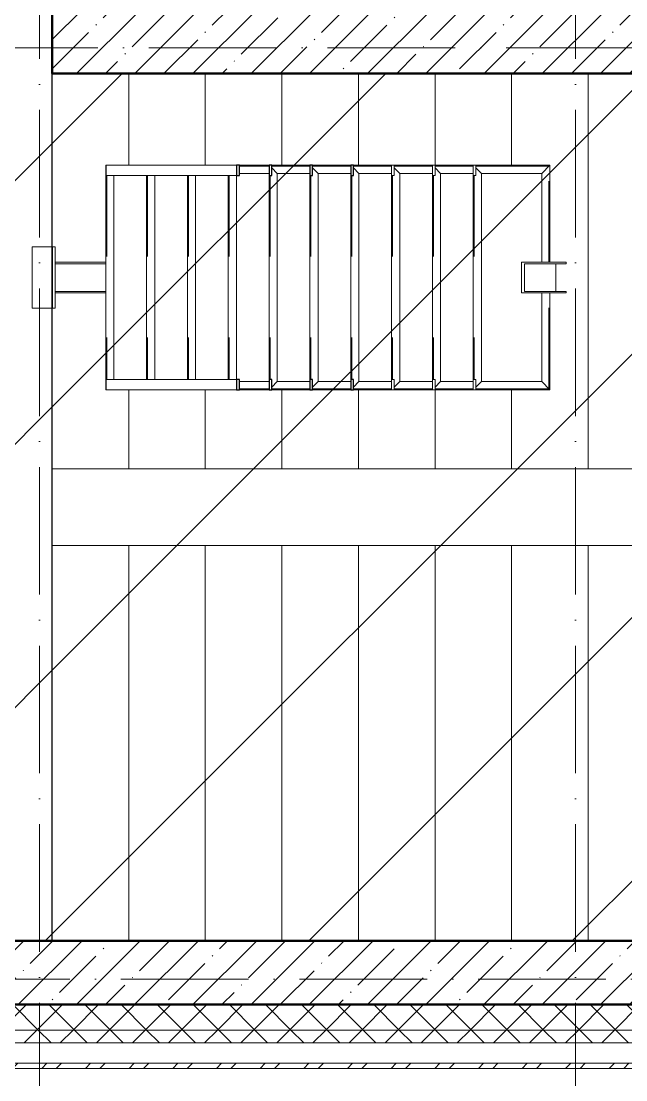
# Model space of a CAD drawing. Header units: millimetres. Extents: x -606178 to 312196, y -19338 to 632709.
# Drawn here: x -71836 to -69467, y 506680 to 510830 of the extents above; entities that cross this region are included whole.
import ezdxf

# ---------------------------------------------------------------- set-up
doc = ezdxf.new("R2010")
doc.units = ezdxf.units.MM
doc.linetypes.add('50_200_ШТРИХ_1Т_ш5_п1_п1_', pattern=[700, 500, -100, 0, -100])
doc.linetypes.add('Штрих', pattern=[635, 317.5, -317.5])
for name, color, linetype, lineweight in [('4) ЛЕстницы', 5, 'Continuous', 30), ('A-FLOR-____-OTLN', 7, 'Continuous', 9), ('A-GENM-____-HDLN', 7, 'Штрих', 9), ('A-GENM-____-MCUT', 7, 'Continuous', 25), ('A-GENM-____-OTLN', 7, 'Continuous', 9), ('A-WALL-____-MCUT', 7, 'Continuous', 13), ('A-WALL-____-MCUT-1', 7, 'Continuous', 9), ('A-WALL-____-MCUT-2', 7, 'Continuous', 50), ('A-WALL-____-PATT-1', 7, 'Continuous', 9), ('A-WALL-FNSH-MCUT-1', 7, 'Continuous', 9), ('S-GRID-____-OTLN-1', 7, '50_200_ШТРИХ_1Т_ш5_п1_п1_', 9), ('S-STRS-____-OTLN-1', 7, 'Continuous', 9)]:
    doc.layers.add(name, color=color, linetype=linetype, lineweight=lineweight)
pattern_1 = [(45, (-140714.89, 451794.26), (-70.71068, 70.71068), []), (135, (-140714.89, 451794.26), (-70.71068, -70.71068), [])]
pattern_2 = [(45, (-140714.89, 451794.26), (-114.04925, 114.04925), []), (45, (-140600.84, 451794.26), (-114.04925, 114.04925), [201.612, -40.322, 3.353, -36.97])]
pattern_3 = [(45, (-424485.6, 538657.7), (-516.3647, 516.3647), [])]

# ---------------------------------------------------------------- blocks, each defined once
blk = doc.blocks.new('ОМ_Труба_ГОСТ 8639-82 - ОМ_Труба_ГОСТ 8639-82-26350154-АР1_План отверстий 3 этажа в осях 1-64_Ю-ЯЯ')
at = {"layer": 'A-GENM-____-OTLN'}
for p, q in [((9439.1, 57971), (9439.1, 58091)), ((9439.1, 58091), (9614.1, 58091)), ((9614.1, 58085), (9451.2, 58085)), ((9451.2, 58085), (9451.2, 57977)), ((9574, 58085), (9574, 57977)), ((9614.1, 58091), (9614.1, 58085)), ((9451.2, 57977), (9614.1, 57977)), ((9614.1, 57977), (9614.1, 57971)), ((9614.1, 57971), (9439.1, 57971))]:
    blk.add_line(p, q, dxfattribs=at)
blk = doc.blocks.new('ОМ_Уголок_ГОСТ 8509-93 - ОМ_Уголок_ГОСТ 8509-93-26349651-АР1_План отверстий 3 этажа в осях 1-64_Ю-ЯЯ')
at = {"layer": 'A-GENM-____-HDLN'}
for p, q in [((4, -4), (380, -4)), ((500, -4), (876, -4))]:
    blk.add_line(p, q, dxfattribs=at)
at = {"layer": 'A-GENM-____-OTLN'}
for p, q in [((380, 0), (0, 0)), ((32, -32), (0, 0)), ((32, -32), (380, -32)), ((880, 0), (500, 0)), ((500, -32), (848, -32)), ((880, 0), (848, -32))]:
    blk.add_line(p, q, dxfattribs=at)
blk = doc.blocks.new('ОМ_Уголок_ГОСТ 8509-93 - ОМ_Уголок_ГОСТ 8509-93-V149-АР1_План отверстий 3 этажа в осях 1-64_Ю-ЯЯ')
at = {"layer": 'A-GENM-____-HDLN'}
blk.add_line((40, -4), (840, -4), dxfattribs=at)
at = {"layer": 'A-GENM-____-OTLN'}
for p, q in [((32, -32), (10, -10)), ((32, -32), (848, -32)), ((840, 0), (40, 0)), ((870, -10), (848, -32))]:
    blk.add_line(p, q, dxfattribs=at)
blk = doc.blocks.new('ОМ_Уголок_ГОСТ 8509-93 - ОМ_Уголок_ГОСТ 8509-93-19082047-АР1_План отверстий 3 этажа в осях 1-64_Ю-ЯЯ')
at = {"layer": 'A-GENM-____-HDLN'}
blk.add_line((10, -4), (296, -4), dxfattribs=at)
at = {"layer": 'A-GENM-____-OTLN'}
for p, q in [((300, 0), (10, 0)), ((32, -32), (10, -10)), ((32, -32), (268, -32)), ((300, 0), (268, -32))]:
    blk.add_line(p, q, dxfattribs=at)
blk = doc.blocks.new('ОМ_Уголок_ГОСТ 8509-93 - ОМ_Уголок_ГОСТ 8509-93-V150-АР1_План отверстий 3 этажа в осях 1-64_Ю-ЯЯ')
at = {"layer": 'A-GENM-____-HDLN'}
blk.add_line((4, -4), (290, -4), dxfattribs=at)
at = {"layer": 'A-GENM-____-OTLN'}
for p, q in [((290, 0), (0, 0)), ((32, -32), (0, 0)), ((32, -32), (268, -32)), ((290, -10), (268, -32))]:
    blk.add_line(p, q, dxfattribs=at)
blk = doc.blocks.new('ОМ_Уголок_ГОСТ 8509-93 - ОМ_Уголок_ГОСТ 8509-93-V151-АР1_План отверстий 3 этажа в осях 1-64_Ю-ЯЯ')
at = {"layer": 'A-GENM-____-HDLN'}
blk.add_line((10, -4), (160, -4), dxfattribs=at)
at = {"layer": 'A-GENM-____-OTLN'}
for p, q in [((160, 0), (10, 0)), ((32, -32), (10, -10)), ((32, -32), (160, -32))]:
    blk.add_line(p, q, dxfattribs=at)
blk = doc.blocks.new('ОМ_Уголок_ГОСТ 8509-93 - ОМ_Уголок_ГОСТ 8509-93-V152-АР1_План отверстий 3 этажа в осях 1-64_Ю-ЯЯ')
at = {"layer": 'A-GENM-____-HDLN'}
blk.add_line((140, -4), (290, -4), dxfattribs=at)
at = {"layer": 'A-GENM-____-OTLN'}
for p, q in [((290, 0), (140, 0)), ((140, -32), (268, -32)), ((290, -10), (268, -32))]:
    blk.add_line(p, q, dxfattribs=at)
blk = doc.blocks.new('ОМ_Уголок_ГОСТ 8509-93 - ОМ_Уголок_ГОСТ 8509-93-V153-АР1_План отверстий 3 этажа в осях 1-64_Ю-ЯЯ')
at = {"layer": 'A-GENM-____-HDLN'}
blk.add_line((40, -4), (840, -4), dxfattribs=at)
at = {"layer": 'A-GENM-____-OTLN'}
for p, q in [((840, 0), (40, 0)), ((40, -32), (840, -32))]:
    blk.add_line(p, q, dxfattribs=at)
blk = doc.blocks.new('ОМ_Уголок_ГОСТ 8509-93 - ОМ_Уголок_ГОСТ 8509-93-V154-АР1_План отверстий 3 этажа в осях 1-64_Ю-ЯЯ')
at = {"layer": 'A-GENM-____-HDLN'}
blk.add_line((44.3, -4), (160, -4), dxfattribs=at)
at = {"layer": 'A-GENM-____-OTLN'}
for p, q in [((160, 0), (44.3, 0)), ((44.3, -32), (160, -32))]:
    blk.add_line(p, q, dxfattribs=at)
blk = doc.blocks.new('ОМ_Уголок_ГОСТ 8509-93 - ОМ_Уголок_ГОСТ 8509-93-V155-АР1_План отверстий 3 этажа в осях 1-64_Ю-ЯЯ')
at = {"layer": 'A-GENM-____-HDLN'}
blk.add_line((140, -4), (255.7, -4), dxfattribs=at)
at = {"layer": 'A-GENM-____-OTLN'}
for p, q in [((255.7, 0), (140, 0)), ((140, -32), (255.7, -32))]:
    blk.add_line(p, q, dxfattribs=at)
blk = doc.blocks.new('ОМ_Труба_ГОСТ 8639-82 - ОМ_Труба_ГОСТ 8639-82-26527904-АР1_План отверстий 3 этажа в осях 1-64_Ю-ЯЯ')
at = {"layer": 'A-GENM-____-HDLN'}
for p, q in [((7810, 58085), (7611.5, 58085)), ((7810, 57977), (7611.5, 57977))]:
    blk.add_line(p, q, dxfattribs=at)
at = {"layer": 'A-GENM-____-OTLN'}
for p, q in [((7810, 58091), (7611.5, 58091)), ((7810, 57971), (7611.5, 57971))]:
    blk.add_line(p, q, dxfattribs=at)
blk = doc.blocks.new('ОМ_Уголок_ГОСТ 8510-86 - ОМ_Уголок_ГОСТ 8510-86-19082066-АР1_План отверстий 3 этажа в осях 1-64_Ю-ЯЯ')
at = {"layer": 'A-GENM-____-OTLN'}
for p, q in [((0, 0), (0, -90)), ((240, 0), (0, 0)), ((0, -10), (240, -10)), ((240, -90), (240, 0)), ((0, -90), (240, -90))]:
    blk.add_line(p, q, dxfattribs=at)
blk = doc.blocks.new('ОМ_Полоса_Трапеция прямоугольная_Прокат_ГОСТ 103-2006 - ОМ_Полоса_Трапеция прямоугольная_Прокат_ГОСТ 103-2006-19082130-АР1_План отверстий 3 этажа в осях 1-64_Ю-ЯЯ')
at = {"layer": 'A-GENM-____-OTLN'}
for p, q in [((9250, 58471), (9260, 58471)), ((9250, 58431), (9250, 58471)), ((9260, 58431), (9250, 58431)), ((9260, 58471), (9260, 58431))]:
    blk.add_line(p, q, dxfattribs=at)
blk = doc.blocks.new('ОМ_Полоса_Трапеция прямоугольная_Прокат_ГОСТ 103-2006 - ОМ_Полоса_Трапеция прямоугольная_Прокат_ГОСТ 103-2006-V157-АР1_План отверстий 3 этажа в осях 1-64_Ю-ЯЯ')
at = {"layer": 'A-GENM-____-MCUT'}
for p, q in [((8780, 58471), (8770, 58471)), ((8770, 58471), (8770, 58431)), ((8770, 58431), (8780, 58431)), ((8780, 58431), (8780, 58471))]:
    blk.add_line(p, q, dxfattribs=at)
blk = doc.blocks.new('ОМ_Полоса_Трапеция прямоугольная_Прокат_ГОСТ 103-2006 - ОМ_Полоса_Трапеция прямоугольная_Прокат_ГОСТ 103-2006-V158-АР1_План отверстий 3 этажа в осях 1-64_Ю-ЯЯ')
at = {"layer": 'A-GENM-____-MCUT'}
for p, q in [((8620, 58471), (8610, 58471)), ((8610, 58471), (8610, 58431)), ((8610, 58431), (8620, 58431)), ((8620, 58431), (8620, 58471))]:
    blk.add_line(p, q, dxfattribs=at)
blk = doc.blocks.new('ОМ_Полоса_Трапеция прямоугольная_Прокат_ГОСТ 103-2006 - ОМ_Полоса_Трапеция прямоугольная_Прокат_ГОСТ 103-2006-V159-АР1_План отверстий 3 этажа в осях 1-64_Ю-ЯЯ')
at = {"layer": 'A-GENM-____-MCUT'}
for p, q in [((8460, 58471), (8450, 58471)), ((8450, 58471), (8450, 58431)), ((8450, 58431), (8460, 58431)), ((8460, 58431), (8460, 58471))]:
    blk.add_line(p, q, dxfattribs=at)
blk = doc.blocks.new('ОМ_Полоса_Прокат_ГОСТ 103-2006 - ОМ_Полоса_Прокат_ГОСТ 103-2006-19082131-АР1_План отверстий 3 этажа в осях 1-64_Ю-ЯЯ')
at = {"layer": 'A-GENM-____-OTLN'}
for p, q in [((69211.3, 58471), (69210, 58471)), ((69210, 58471), (69210, 58431)), ((69210, 58431), (69211.3, 58431))]:
    blk.add_line(p, q, dxfattribs=at)
blk = doc.blocks.new('ОМ_Полоса_Прокат_ГОСТ 103-2006 - ОМ_Полоса_Прокат_ГОСТ 103-2006-20723456-АР1_План отверстий 3 этажа в осях 1-64_Ю-ЯЯ')
at = {"layer": 'A-GENM-____-MCUT'}
for p, q in [((8334.3, 58471), (8322.8, 58471)), ((8322.8, 58471), (8322.8, 58431)), ((8322.8, 58431), (8334.3, 58431)), ((8334.3, 58431), (8334.3, 58471))]:
    blk.add_line(p, q, dxfattribs=at)
at = {"layer": 'A-GENM-____-OTLN'}
for p, q in [((7811.3, 58431), (7811.3, 58471)), ((7811.3, 58471), (8322.8, 58471)), ((8322.8, 58431), (7811.3, 58431))]:
    blk.add_line(p, q, dxfattribs=at)
blk = doc.blocks.new('ОМ_Полоса_Трапеция прямоугольная_Прокат_ГОСТ 103-2006 - ОМ_Полоса_Трапеция прямоугольная_Прокат_ГОСТ 103-2006-19082170-АР1_План отверстий 3 этажа в осях 1-64_Ю-ЯЯ')
at = {"layer": 'A-GENM-____-OTLN'}
for p, q in [((9250, 57631), (9260, 57631)), ((9250, 57591), (9250, 57631)), ((9260, 57631), (9260, 57591)), ((9260, 57591), (9250, 57591))]:
    blk.add_line(p, q, dxfattribs=at)
blk = doc.blocks.new('ОМ_Полоса_Трапеция прямоугольная_Прокат_ГОСТ 103-2006 - ОМ_Полоса_Трапеция прямоугольная_Прокат_ГОСТ 103-2006-V160-АР1_План отверстий 3 этажа в осях 1-64_Ю-ЯЯ')
at = {"layer": 'A-GENM-____-MCUT'}
for p, q in [((8780, 57631), (8770, 57631)), ((8770, 57631), (8770, 57591)), ((8780, 57591), (8780, 57631)), ((8770, 57591), (8780, 57591))]:
    blk.add_line(p, q, dxfattribs=at)
blk = doc.blocks.new('ОМ_Полоса_Трапеция прямоугольная_Прокат_ГОСТ 103-2006 - ОМ_Полоса_Трапеция прямоугольная_Прокат_ГОСТ 103-2006-V161-АР1_План отверстий 3 этажа в осях 1-64_Ю-ЯЯ')
at = {"layer": 'A-GENM-____-MCUT'}
for p, q in [((8620, 57631), (8610, 57631)), ((8610, 57631), (8610, 57591)), ((8620, 57591), (8620, 57631)), ((8610, 57591), (8620, 57591))]:
    blk.add_line(p, q, dxfattribs=at)
blk = doc.blocks.new('ОМ_Полоса_Трапеция прямоугольная_Прокат_ГОСТ 103-2006 - ОМ_Полоса_Трапеция прямоугольная_Прокат_ГОСТ 103-2006-V162-АР1_План отверстий 3 этажа в осях 1-64_Ю-ЯЯ')
at = {"layer": 'A-GENM-____-MCUT'}
for p, q in [((8460, 57631), (8450, 57631)), ((8450, 57631), (8450, 57591)), ((8460, 57591), (8460, 57631)), ((8450, 57591), (8460, 57591))]:
    blk.add_line(p, q, dxfattribs=at)
blk = doc.blocks.new('ОМ_Полоса_Прокат_ГОСТ 103-2006 - ОМ_Полоса_Прокат_ГОСТ 103-2006-19082171-АР1_План отверстий 3 этажа в осях 1-64_Ю-ЯЯ')
at = {"layer": 'A-GENM-____-OTLN'}
for p, q in [((98800, 49942.4), (98800, 49941)), ((98800, 49941), (98840, 49941)), ((98840, 49941), (98840, 49942.4))]:
    blk.add_line(p, q, dxfattribs=at)
blk = doc.blocks.new('ОМ_Полоса_Прокат_ГОСТ 103-2006 - ОМ_Полоса_Прокат_ГОСТ 103-2006-20723498-АР1_План отверстий 3 этажа в осях 1-64_Ю-ЯЯ')
at = {"layer": 'A-GENM-____-MCUT'}
for p, q in [((8334.3, 57631), (8322.8, 57631)), ((8322.8, 57631), (8322.8, 57591)), ((8334.3, 57591), (8334.3, 57631)), ((8322.8, 57591), (8334.3, 57591))]:
    blk.add_line(p, q, dxfattribs=at)
at = {"layer": 'A-GENM-____-OTLN'}
for p, q in [((7811.3, 57591), (7811.3, 57631)), ((7811.3, 57631), (8322.8, 57631)), ((8322.8, 57591), (7811.3, 57591))]:
    blk.add_line(p, q, dxfattribs=at)

msp = doc.modelspace()

# ---------------------------------------------------------------- hatches: boundary and pattern name
at = {"layer": '4) ЛЕстницы'}
h = msp.add_hatch(dxfattribs=at)
h.set_pattern_fill('ANSI31', color=256, scale=230)
h.set_pattern_definition(pattern_3)
h.paths.add_polyline_path([(-73764.891, 514725.3011), (-71714.891, 514725.3011), (-71714.891, 507225.3011), (-73764.891, 507225.3011)])
h = msp.add_hatch(dxfattribs=at)
h.set_pattern_fill('ANSI31', color=256, scale=230)
h.set_pattern_definition(pattern_3)
h.paths.add_polyline_path([(-71714.891, 510625.3011), (-66264.891, 510625.3011), (-66264.891, 507225.3011), (-71714.891, 507225.3011)])
at = {"layer": 'A-WALL-____-PATT-1'}
h = msp.add_hatch(dxfattribs=at)
h.set_pattern_fill('FP_12', color=256, style=0, pattern_type=2)
h.set_pattern_definition(pattern_2)
h.paths.add_polyline_path([(-66264.891, 510625.3011), (-66264.891, 510875.3011), (-71714.891, 510875.3011), (-71714.891, 510625.3011), (-66495.4168, 510625.3011)], flags=0)
h = msp.add_hatch(dxfattribs=at)
h.set_pattern_fill('FP_12', color=256, style=0, pattern_type=2)
h.set_pattern_definition(pattern_2)
h.paths.add_polyline_path([(-66264.891, 506975.3011), (-66264.891, 507225.3011), (-72764.891, 507225.3011), (-72764.891, 506975.3011), (-66314.891, 506975.3011)], flags=0)
h = msp.add_hatch(dxfattribs=at)
h.set_pattern_fill('FP_4', color=256, style=0, pattern_type=2)
h.set_pattern_definition(pattern_1)
h.paths.add_polyline_path([(-66495.4168, 506875.3011), (-66414.891, 506875.3011), (-66414.891, 506975.3011), (-72764.891, 506975.3011), (-72764.891, 506875.3011), (-70030.3454, 506875.3011)], flags=0)
h.paths.add_polyline_path([(-77100.2026, 506875.3011), (-76714.891, 506875.3011), (-76714.891, 506969.3011), (-76789.891, 506969.3011), (-76789.891, 506975.3011), (-77739.891, 506975.3011), (-77739.891, 506969.3011), (-77814.891, 506969.3011), (-77814.891, 506875.3011), (-77464.891, 506875.3011)], flags=0)
h.paths.add_polyline_path([(-75332.7383, 506875.3011), (-73764.891, 506875.3011), (-73764.891, 506975.3011), (-75639.891, 506975.3011), (-75639.891, 506969.3011), (-75714.891, 506969.3011), (-75714.891, 506875.3011)], flags=0)
h.paths.add_polyline_path([(-80739.891, 506875.3011), (-79614.891, 506875.3011), (-79614.891, 506969.3011), (-79689.891, 506969.3011), (-79689.891, 506975.3011), (-80739.891, 506975.3011), (-80739.891, 506969.3011), (-80814.891, 506969.3011), (-80814.891, 506875.3011), (-80808.891, 506875.3011)], flags=0)
h.paths.add_polyline_path([(-82614.891, 506875.3011), (-82614.891, 506969.3011), (-82689.891, 506969.3011), (-82689.891, 506975.3011), (-83739.891, 506975.3011), (-83739.891, 506969.3011), (-83814.891, 506969.3011), (-83814.891, 506875.3011), (-83286.3276, 506875.3011)], flags=0)
h.paths.add_polyline_path([(-86739.891, 506875.3011), (-85614.891, 506875.3011), (-85614.891, 506969.3011), (-85689.891, 506969.3011), (-85689.891, 506975.3011), (-86739.891, 506975.3011), (-86739.891, 506969.3011), (-86814.891, 506969.3011), (-86814.891, 506875.3011)], flags=0)
h.paths.add_polyline_path([(-88689.891, 506875.3011), (-88614.891, 506875.3011), (-88614.891, 506969.3011), (-88689.891, 506969.3011), (-88689.891, 506975.3011), (-89739.891, 506975.3011), (-89739.891, 506969.3011), (-89814.891, 506969.3011), (-89814.891, 506875.3011), (-89472.4526, 506875.3011)], flags=0)
h.paths.add_polyline_path([(-92464.891, 506875.3011), (-91614.891, 506875.3011), (-91614.891, 506969.3011), (-91689.891, 506969.3011), (-91689.891, 506975.3011), (-92739.891, 506975.3011), (-92739.891, 506969.3011), (-92814.891, 506969.3011), (-92814.891, 506875.3011), (-92739.891, 506875.3011)], flags=0)
h.paths.add_polyline_path([(-94774.8454, 506875.3011), (-94614.891, 506875.3011), (-94614.891, 506969.3011), (-94689.891, 506969.3011), (-94689.891, 506975.3011), (-96289.891, 506975.3011), (-96289.891, 506969.3011), (-96364.891, 506969.3011), (-96364.891, 506875.3011), (-95658.5776, 506875.3011)], flags=0)
h.paths.add_polyline_path([(-98309.774, 506875.3011), (-98164.891, 506875.3011), (-98164.891, 506969.3011), (-98239.891, 506969.3011), (-98239.891, 506975.3011), (-99289.891, 506975.3011), (-99289.891, 506969.3011), (-99364.891, 506969.3011), (-99364.891, 506875.3011)], flags=0)
h.paths.add_polyline_path([(-101164.891, 506875.3011), (-101164.891, 506969.3011), (-101239.891, 506969.3011), (-101239.891, 506975.3011), (-102289.891, 506975.3011), (-102289.891, 506969.3011), (-102364.891, 506969.3011), (-102364.891, 506875.3011), (-101844.7026, 506875.3011)], flags=0)
h.paths.add_polyline_path([(-104495.899, 506875.3011), (-104164.891, 506875.3011), (-104164.891, 506969.3011), (-104239.891, 506969.3011), (-104239.891, 506975.3011), (-105289.891, 506975.3011), (-105289.891, 506969.3011), (-105364.891, 506969.3011), (-105364.891, 506875.3011), (-104937.7651, 506875.3011)], flags=0)
h.paths.add_polyline_path([(-108289.891, 506875.3011), (-107164.891, 506875.3011), (-107164.891, 506969.3011), (-107239.891, 506969.3011), (-107239.891, 506975.3011), (-108289.891, 506975.3011), (-108289.891, 506969.3011), (-108364.891, 506969.3011), (-108364.891, 506875.3011), (-108358.891, 506875.3011)], flags=0)
h.paths.add_polyline_path([(-111364.891, 506875.3011), (-110164.891, 506875.3011), (-110164.891, 506969.3011), (-110239.891, 506969.3011), (-110239.891, 506975.3011), (-111289.891, 506975.3011), (-111289.891, 506969.3011), (-111364.891, 506969.3011)], flags=0)
h.paths.add_polyline_path([(-113164.891, 506875.3011), (-113164.891, 506969.3011), (-113239.891, 506969.3011), (-113239.891, 506975.3011), (-114289.891, 506975.3011), (-114289.891, 506969.3011), (-114364.891, 506969.3011), (-114364.891, 506875.3011), (-113333.2204, 506875.3011)], flags=0)
h.paths.add_polyline_path([(-117289.891, 506875.3011), (-116164.891, 506875.3011), (-116164.891, 506969.3011), (-116239.891, 506969.3011), (-116239.891, 506975.3011), (-117289.891, 506975.3011), (-117289.891, 506969.3011), (-117364.891, 506969.3011), (-117364.891, 506875.3011), (-117358.891, 506875.3011)], flags=0)
h.paths.add_polyline_path([(-119164.891, 506875.3011), (-119164.891, 506969.3011), (-119239.891, 506969.3011), (-119239.891, 506975.3011), (-120289.891, 506975.3011), (-120289.891, 506969.3011), (-120364.891, 506969.3011), (-120364.891, 506875.3011), (-119239.891, 506875.3011)], flags=0)
h.paths.add_polyline_path([(-122514.891, 506875.3011), (-122164.891, 506875.3011), (-122164.891, 506969.3011), (-122239.891, 506969.3011), (-122239.891, 506975.3011), (-123289.891, 506975.3011), (-123289.891, 506969.3011), (-123364.891, 506969.3011), (-123364.891, 506875.3011), (-123014.891, 506875.3011)], flags=0)
h.paths.add_polyline_path([(-124364.891, 506875.3011), (-124364.891, 506969.3011), (-124439.891, 506969.3011), (-124439.891, 506975.3011), (-134164.891, 506975.3011), (-134164.891, 506875.3011), (-124821.7383, 506875.3011)], flags=0)
h.paths.add_polyline_path([(-135164.891, 506875.3011), (-135164.891, 506975.3011), (-143164.891, 506975.3011), (-143164.891, 506875.3011), (-137193.9883, 506875.3011)], flags=0)
h = msp.add_hatch(dxfattribs=at)
h.set_pattern_fill('FP_4', color=256, style=0, pattern_type=2)
h.set_pattern_definition(pattern_1)
h.paths.add_polyline_path([(-66414.891, 506825.3011), (-66414.891, 506875.3011), (-72764.891, 506875.3011), (-72764.891, 506825.3011), (-66495.4168, 506825.3011)], flags=0)
h.paths.add_polyline_path([(-73764.891, 506825.3011), (-73764.891, 506875.3011), (-75714.891, 506875.3011), (-75714.891, 506825.3011), (-75332.7383, 506825.3011)], flags=0)
h.paths.add_polyline_path([(-79614.891, 506825.3011), (-79614.891, 506875.3011), (-80814.891, 506875.3011), (-80814.891, 506825.3011), (-80635.1311, 506825.3011)], flags=0)
h.paths.add_polyline_path([(-77100.2026, 506825.3011), (-76714.891, 506825.3011), (-76714.891, 506875.3011), (-77814.891, 506875.3011), (-77814.891, 506825.3011)], flags=0)
h.paths.add_polyline_path([(-83286.3276, 506825.3011), (-82614.891, 506825.3011), (-82614.891, 506875.3011), (-83814.891, 506875.3011), (-83814.891, 506825.3011)], flags=0)
h.paths.add_polyline_path([(-85614.891, 506825.3011), (-85614.891, 506875.3011), (-86814.891, 506875.3011), (-86814.891, 506825.3011), (-85937.524, 506825.3011)], flags=0)
h.paths.add_polyline_path([(-88614.891, 506825.3011), (-88614.891, 506875.3011), (-89814.891, 506875.3011), (-89814.891, 506825.3011), (-89472.4526, 506825.3011)], flags=0)
h.paths.add_polyline_path([(-91614.891, 506825.3011), (-91614.891, 506875.3011), (-92814.891, 506875.3011), (-92814.891, 506825.3011), (-92123.649, 506825.3011)], flags=0)
h.paths.add_polyline_path([(-94614.891, 506825.3011), (-94614.891, 506875.3011), (-96364.891, 506875.3011), (-96364.891, 506825.3011), (-94774.8454, 506825.3011)], flags=0)
h.paths.add_polyline_path([(-98164.891, 506825.3011), (-98164.891, 506875.3011), (-99364.891, 506875.3011), (-99364.891, 506825.3011), (-98309.774, 506825.3011)], flags=0)
h.paths.add_polyline_path([(-101164.891, 506825.3011), (-101164.891, 506875.3011), (-102364.891, 506875.3011), (-102364.891, 506825.3011), (-101844.7026, 506825.3011)], flags=0)
h.paths.add_polyline_path([(-104164.891, 506825.3011), (-104164.891, 506875.3011), (-105364.891, 506875.3011), (-105364.891, 506825.3011), (-104495.899, 506825.3011)], flags=0)
h.paths.add_polyline_path([(-108364.891, 506825.3011), (-107164.891, 506825.3011), (-107164.891, 506875.3011), (-108364.891, 506875.3011)], flags=0)
h.paths.add_polyline_path([(-110682.024, 506825.3011), (-110164.891, 506825.3011), (-110164.891, 506875.3011), (-111364.891, 506875.3011), (-111364.891, 506825.3011)], flags=0)
h.paths.add_polyline_path([(-113333.2204, 506825.3011), (-113164.891, 506825.3011), (-113164.891, 506875.3011), (-114364.891, 506875.3011), (-114364.891, 506825.3011), (-114216.9526, 506825.3011)], flags=0)
h.paths.add_polyline_path([(-116164.891, 506825.3011), (-116164.891, 506875.3011), (-117364.891, 506875.3011), (-117364.891, 506825.3011), (-116868.149, 506825.3011)], flags=0)
h.paths.add_polyline_path([(-119519.3455, 506825.3011), (-119164.891, 506825.3011), (-119164.891, 506875.3011), (-120364.891, 506875.3011), (-120364.891, 506825.3011)], flags=0)
h.paths.add_polyline_path([(-122170.5419, 506825.3011), (-122164.891, 506825.3011), (-122164.891, 506875.3011), (-123364.891, 506875.3011), (-123364.891, 506825.3011), (-123054.274, 506825.3011)], flags=0)
h.paths.add_polyline_path([(-124821.7383, 506825.3011), (-124364.891, 506825.3011), (-124364.891, 506875.3011), (-134164.891, 506875.3011), (-134164.891, 506825.3011), (-126589.2026, 506825.3011)], flags=0)
h.paths.add_polyline_path([(-135164.891, 506825.3011), (-135164.891, 506875.3011), (-143264.891, 506875.3011), (-143264.891, 506825.3011), (-137193.9883, 506825.3011)], flags=0)
h = msp.add_hatch(dxfattribs=at)
h.set_pattern_fill('FP_6', color=256, style=0, pattern_type=2)
h.set_pattern_definition([(45, (-140714.89, 451794.26), (-85.53659, 85.53659), []), (45, (-140657.87, 451794.26), (-85.53659, 85.53659), [])])
h.paths.add_polyline_path([(-66514.891, 506725.3011), (-66514.891, 506745.3011), (-72764.891, 506745.3011), (-72764.891, 506725.3011), (-70030.3454, 506725.3011)], flags=0)
h.paths.add_polyline_path([(-73764.891, 506725.3011), (-73764.891, 506745.3011), (-75714.891, 506745.3011), (-75714.891, 506725.3011), (-75332.7383, 506725.3011)], flags=0)
h.paths.add_polyline_path([(-77814.891, 506725.3011), (-76714.891, 506725.3011), (-76714.891, 506745.3011), (-77814.891, 506745.3011)], flags=0)
h.paths.add_polyline_path([(-80194.891, 506725.3011), (-79614.891, 506725.3011), (-79614.891, 506745.3011), (-80194.891, 506745.3011)], flags=0)

# ---------------------------------------------------------------- linework, layer by layer
msp.add_lwpolyline([(-71714.891, 510625.3011), (-66264.891, 510625.3011), (-66264.891, 507225.3011), (-71714.891, 507225.3011)], close=True)
at = {"layer": 'A-FLOR-____-OTLN'}
for p, q in [((-71714.891, 509945.3011), (-71714.891, 510625.3011)), ((-71714.891, 507225.3011), (-71714.891, 509705.3011))]:
    msp.add_line(p, q, dxfattribs=at)
at = {"layer": 'A-WALL-____-MCUT'}
msp.add_line((-72764.891, 506745.3011), (-66414.891, 506745.3011), dxfattribs=at)
at = {"layer": 'A-WALL-____-MCUT-1'}
for p, q in [((-66414.891, 506875.3011), (-72764.891, 506875.3011)), ((-66414.891, 506825.3011), (-72764.891, 506825.3011))]:
    msp.add_line(p, q, dxfattribs=at)
at = {"layer": 'A-WALL-____-MCUT-2'}
for p, q in [((-71714.891, 510875.3011), (-71714.891, 510625.3011)), ((-71714.891, 510625.3011), (-66264.891, 510625.3011)), ((-66264.891, 507225.3011), (-72764.891, 507225.3011)), ((-66414.891, 506975.3011), (-72764.891, 506975.3011)), ((-72764.891, 506975.3011), (-66264.891, 506975.3011))]:
    msp.add_line(p, q, dxfattribs=at)
at = {"layer": 'A-WALL-FNSH-MCUT-1'}
for p, q in [((-66514.891, 506745.3011), (-72764.891, 506745.3011)), ((-72764.891, 506725.3011), (-66514.891, 506725.3011))]:
    msp.add_line(p, q, dxfattribs=at)
at = {"layer": 'S-GRID-____-OTLN-1'}
for p, q in [((-71764.891, 542687.1106), (-71764.891, 504685.847)), ((-69664.891, 542687.1106), (-69664.891, 491375.8881)), ((-65234.8505, 510725.3011), (-145383.6612, 510725.3011)), ((-36640.4843, 507075.3011), (-145383.6612, 507075.3011))]:
    msp.add_line(p, q, dxfattribs=at)
at = {"layer": 'S-STRS-____-OTLN-1'}
for p, q in [((-71414.891, 510625.3011), (-71414.891, 510265.3011)), ((-71414.891, 510625.3011), (-71414.891, 510265.3011)), ((-71114.891, 510625.3011), (-71114.891, 510265.3011)), ((-71114.891, 510625.3011), (-71114.891, 510265.3011)), ((-70814.891, 510625.3011), (-70814.891, 510265.3011)), ((-70814.891, 510625.3011), (-70814.891, 510265.3011)), ((-70514.891, 510625.3011), (-70514.891, 510265.3011)), ((-70514.891, 510625.3011), (-70514.891, 510265.3011)), ((-70214.891, 510625.3011), (-70214.891, 510265.3011)), ((-70214.891, 510625.3011), (-70214.891, 510265.3011)), ((-69914.891, 510625.3011), (-69914.891, 510265.3011)), ((-69914.891, 510625.3011), (-69914.891, 510265.3011)), ((-69614.891, 510625.3011), (-69614.891, 509075.3011)), ((-69614.891, 510625.3011), (-69614.891, 509075.3011)), ((-71414.891, 509385.3011), (-71414.891, 509075.3011)), ((-71414.891, 509385.3011), (-71414.891, 509075.3011)), ((-71114.891, 509385.3011), (-71114.891, 509075.3011)), ((-71114.891, 509385.3011), (-71114.891, 509075.3011)), ((-70814.891, 509385.3011), (-70814.891, 509075.3011)), ((-70814.891, 509385.3011), (-70814.891, 509075.3011)), ((-70514.891, 509385.3011), (-70514.891, 509075.3011)), ((-70514.891, 509385.3011), (-70514.891, 509075.3011)), ((-70214.891, 509385.3011), (-70214.891, 509075.3011)), ((-70214.891, 509385.3011), (-70214.891, 509075.3011)), ((-69914.891, 509385.3011), (-69914.891, 509075.3011)), ((-69914.891, 509385.3011), (-69914.891, 509075.3011)), ((-71714.891, 509075.3011), (-71414.891, 509075.3011)), ((-71414.891, 509075.3011), (-71114.891, 509075.3011)), ((-71114.891, 509075.3011), (-70814.891, 509075.3011)), ((-70814.891, 509075.3011), (-70514.891, 509075.3011)), ((-70514.891, 509075.3011), (-70214.891, 509075.3011)), ((-70214.891, 509075.3011), (-69914.891, 509075.3011)), ((-69914.891, 509075.3011), (-69614.891, 509075.3011)), ((-69614.891, 509075.3011), (-69314.891, 509075.3011)), ((-71714.891, 507225.3011), (-71714.891, 508775.3011)), ((-71414.891, 508775.3011), (-71714.891, 508775.3011)), ((-71114.891, 508775.3011), (-71414.891, 508775.3011)), ((-71414.891, 507225.3011), (-71414.891, 508775.3011)), ((-71414.891, 507225.3011), (-71414.891, 508775.3011)), ((-70814.891, 508775.3011), (-71114.891, 508775.3011)), ((-71114.891, 507225.3011), (-71114.891, 508775.3011)), ((-71114.891, 507225.3011), (-71114.891, 508775.3011)), ((-70514.891, 508775.3011), (-70814.891, 508775.3011)), ((-70814.891, 507225.3011), (-70814.891, 508775.3011)), ((-70814.891, 507225.3011), (-70814.891, 508775.3011)), ((-70214.891, 508775.3011), (-70514.891, 508775.3011)), ((-70514.891, 507225.3011), (-70514.891, 508775.3011)), ((-70514.891, 507225.3011), (-70514.891, 508775.3011)), ((-69914.891, 508775.3011), (-70214.891, 508775.3011)), ((-70214.891, 507225.3011), (-70214.891, 508775.3011)), ((-70214.891, 507225.3011), (-70214.891, 508775.3011)), ((-69614.891, 508775.3011), (-69914.891, 508775.3011)), ((-69914.891, 507225.3011), (-69914.891, 508775.3011)), ((-69914.891, 507225.3011), (-69914.891, 508775.3011)), ((-69314.891, 508775.3011), (-69614.891, 508775.3011)), ((-69614.891, 507225.3011), (-69614.891, 508775.3011)), ((-69614.891, 507225.3011), (-69614.891, 508775.3011))]:
    msp.add_line(p, q, dxfattribs=at)

# ---------------------------------------------------------------- block references
at = {"layer": 'A-GENM-____-OTLN'}
for name, p in [('ОМ_Полоса_Прокат_ГОСТ 103-2006 - ОМ_Полоса_Прокат_ГОСТ 103-2006-19082131-АР1_План отверстий 3 этажа в осях 1-64_Ю-ЯЯ', (-140714.891, 451794.2592)), ('ОМ_Полоса_Прокат_ГОСТ 103-2006 - ОМ_Полоса_Прокат_ГОСТ 103-2006-20723456-АР1_План отверстий 3 этажа в осях 1-64_Ю-ЯЯ', (-79314.891, 451794.2592)), ('ОМ_Полоса_Трапеция прямоугольная_Прокат_ГОСТ 103-2006 - ОМ_Полоса_Трапеция прямоугольная_Прокат_ГОСТ 103-2006-V159-АР1_План отверстий 3 этажа в осях 1-64_Ю-ЯЯ', (-79314.891, 451794.2592)), ('ОМ_Полоса_Трапеция прямоугольная_Прокат_ГОСТ 103-2006 - ОМ_Полоса_Трапеция прямоугольная_Прокат_ГОСТ 103-2006-V158-АР1_План отверстий 3 этажа в осях 1-64_Ю-ЯЯ', (-79314.891, 451794.2592)), ('ОМ_Полоса_Трапеция прямоугольная_Прокат_ГОСТ 103-2006 - ОМ_Полоса_Трапеция прямоугольная_Прокат_ГОСТ 103-2006-V157-АР1_План отверстий 3 этажа в осях 1-64_Ю-ЯЯ', (-79314.891, 451794.2592)), ('ОМ_Полоса_Трапеция прямоугольная_Прокат_ГОСТ 103-2006 - ОМ_Полоса_Трапеция прямоугольная_Прокат_ГОСТ 103-2006-19082130-АР1_План отверстий 3 этажа в осях 1-64_Ю-ЯЯ', (-79634.891, 451794.2592)), ('ОМ_Полоса_Трапеция прямоугольная_Прокат_ГОСТ 103-2006 - ОМ_Полоса_Трапеция прямоугольная_Прокат_ГОСТ 103-2006-19082130-АР1_План отверстий 3 этажа в осях 1-64_Ю-ЯЯ', (-79474.891, 451794.2592)), ('ОМ_Полоса_Трапеция прямоугольная_Прокат_ГОСТ 103-2006 - ОМ_Полоса_Трапеция прямоугольная_Прокат_ГОСТ 103-2006-19082130-АР1_План отверстий 3 этажа в осях 1-64_Ю-ЯЯ', (-79314.891, 451794.2592)), ('ОМ_Труба_ГОСТ 8639-82 - ОМ_Труба_ГОСТ 8639-82-26527904-АР1_План отверстий 3 этажа в осях 1-64_Ю-ЯЯ', (-79314.891, 451794.2592)), ('ОМ_Труба_ГОСТ 8639-82 - ОМ_Труба_ГОСТ 8639-82-26350154-АР1_План отверстий 3 этажа в осях 1-64_Ю-ЯЯ', (-79314.891, 451794.2592)), ('ОМ_Полоса_Прокат_ГОСТ 103-2006 - ОМ_Полоса_Прокат_ГОСТ 103-2006-20723498-АР1_План отверстий 3 этажа в осях 1-64_Ю-ЯЯ', (-79314.891, 451794.2592)), ('ОМ_Полоса_Трапеция прямоугольная_Прокат_ГОСТ 103-2006 - ОМ_Полоса_Трапеция прямоугольная_Прокат_ГОСТ 103-2006-V162-АР1_План отверстий 3 этажа в осях 1-64_Ю-ЯЯ', (-79314.891, 451794.2592)), ('ОМ_Полоса_Трапеция прямоугольная_Прокат_ГОСТ 103-2006 - ОМ_Полоса_Трапеция прямоугольная_Прокат_ГОСТ 103-2006-V161-АР1_План отверстий 3 этажа в осях 1-64_Ю-ЯЯ', (-79314.891, 451794.2592)), ('ОМ_Полоса_Трапеция прямоугольная_Прокат_ГОСТ 103-2006 - ОМ_Полоса_Трапеция прямоугольная_Прокат_ГОСТ 103-2006-V160-АР1_План отверстий 3 этажа в осях 1-64_Ю-ЯЯ', (-79314.891, 451794.2592)), ('ОМ_Полоса_Трапеция прямоугольная_Прокат_ГОСТ 103-2006 - ОМ_Полоса_Трапеция прямоугольная_Прокат_ГОСТ 103-2006-19082170-АР1_План отверстий 3 этажа в осях 1-64_Ю-ЯЯ', (-79634.891, 451794.2592)), ('ОМ_Полоса_Трапеция прямоугольная_Прокат_ГОСТ 103-2006 - ОМ_Полоса_Трапеция прямоугольная_Прокат_ГОСТ 103-2006-19082170-АР1_План отверстий 3 этажа в осях 1-64_Ю-ЯЯ', (-79474.891, 451794.2592)), ('ОМ_Полоса_Трапеция прямоугольная_Прокат_ГОСТ 103-2006 - ОМ_Полоса_Трапеция прямоугольная_Прокат_ГОСТ 103-2006-19082170-АР1_План отверстий 3 этажа в осях 1-64_Ю-ЯЯ', (-79314.891, 451794.2592))]:
    msp.add_blockref(name, p, dxfattribs=at)
at = {"layer": 'A-GENM-____-OTLN', "extrusion": (0, 0, -1)}
for name, p in [('ОМ_Уголок_ГОСТ 8509-93 - ОМ_Уголок_ГОСТ 8509-93-V155-АР1_План отверстий 3 этажа в осях 1-64_Ю-ЯЯ', (70724.891, 510265.3011)), ('ОМ_Уголок_ГОСТ 8509-93 - ОМ_Уголок_ГОСТ 8509-93-V152-АР1_План отверстий 3 этажа в осях 1-64_Ю-ЯЯ', (70564.891, 510265.3011)), ('ОМ_Уголок_ГОСТ 8509-93 - ОМ_Уголок_ГОСТ 8509-93-V152-АР1_План отверстий 3 этажа в осях 1-64_Ю-ЯЯ', (70404.891, 510265.3011)), ('ОМ_Уголок_ГОСТ 8509-93 - ОМ_Уголок_ГОСТ 8509-93-V152-АР1_План отверстий 3 этажа в осях 1-64_Ю-ЯЯ', (70244.891, 510265.3011)), ('ОМ_Уголок_ГОСТ 8509-93 - ОМ_Уголок_ГОСТ 8509-93-V152-АР1_План отверстий 3 этажа в осях 1-64_Ю-ЯЯ', (70084.891, 510265.3011)), ('ОМ_Уголок_ГОСТ 8509-93 - ОМ_Уголок_ГОСТ 8509-93-V152-АР1_План отверстий 3 этажа в осях 1-64_Ю-ЯЯ', (69924.891, 510265.3011)), ('ОМ_Уголок_ГОСТ 8509-93 - ОМ_Уголок_ГОСТ 8509-93-V150-АР1_План отверстий 3 этажа в осях 1-64_Ю-ЯЯ', (69764.891, 510265.3011))]:
    msp.add_blockref(name, p, dxfattribs=at)
for name, p, rotation in [('ОМ_Уголок_ГОСТ 8509-93 - ОМ_Уголок_ГОСТ 8509-93-26349651-АР1_План отверстий 3 этажа в осях 1-64_Ю-ЯЯ', (69764.891, 509385.3011), 89.99999999999908), ('ОМ_Уголок_ГОСТ 8509-93 - ОМ_Уголок_ГОСТ 8509-93-V153-АР1_План отверстий 3 этажа в осях 1-64_Ю-ЯЯ', (71504.891, 510265.3011), 269.9999999999989), ('ОМ_Уголок_ГОСТ 8509-93 - ОМ_Уголок_ГОСТ 8509-93-V153-АР1_План отверстий 3 этажа в осях 1-64_Ю-ЯЯ', (71344.891, 510265.3011), 269.9999999999989), ('ОМ_Уголок_ГОСТ 8509-93 - ОМ_Уголок_ГОСТ 8509-93-V153-АР1_План отверстий 3 этажа в осях 1-64_Ю-ЯЯ', (71184.891, 510265.3011), 269.9999999999989), ('ОМ_Уголок_ГОСТ 8509-93 - ОМ_Уголок_ГОСТ 8509-93-V153-АР1_План отверстий 3 этажа в осях 1-64_Ю-ЯЯ', (71024.891, 510265.3011), 269.9999999999989), ('ОМ_Уголок_ГОСТ 8509-93 - ОМ_Уголок_ГОСТ 8509-93-V149-АР1_План отверстий 3 этажа в осях 1-64_Ю-ЯЯ', (70864.891, 510265.3011), 269.9999999999989), ('ОМ_Уголок_ГОСТ 8509-93 - ОМ_Уголок_ГОСТ 8509-93-V149-АР1_План отверстий 3 этажа в осях 1-64_Ю-ЯЯ', (70704.891, 510265.3011), 269.9999999999989), ('ОМ_Уголок_ГОСТ 8509-93 - ОМ_Уголок_ГОСТ 8509-93-V149-АР1_План отверстий 3 этажа в осях 1-64_Ю-ЯЯ', (70544.891, 510265.3011), 269.9999999999989), ('ОМ_Уголок_ГОСТ 8509-93 - ОМ_Уголок_ГОСТ 8509-93-V149-АР1_План отверстий 3 этажа в осях 1-64_Ю-ЯЯ', (70384.891, 510265.3011), 269.9999999999989), ('ОМ_Уголок_ГОСТ 8509-93 - ОМ_Уголок_ГОСТ 8509-93-V149-АР1_План отверстий 3 этажа в осях 1-64_Ю-ЯЯ', (70224.891, 510265.3011), 269.9999999999989), ('ОМ_Уголок_ГОСТ 8509-93 - ОМ_Уголок_ГОСТ 8509-93-V149-АР1_План отверстий 3 этажа в осях 1-64_Ю-ЯЯ', (70064.891, 510265.3011), 269.9999999999989), ('ОМ_Уголок_ГОСТ 8510-86 - ОМ_Уголок_ГОСТ 8510-86-19082066-АР1_План отверстий 3 этажа в осях 1-64_Ю-ЯЯ', (71703.4017, 509705.3011), 89.99999999999918), ('ОМ_Уголок_ГОСТ 8509-93 - ОМ_Уголок_ГОСТ 8509-93-V154-АР1_План отверстий 3 этажа в осях 1-64_Ю-ЯЯ', (71024.891, 509385.3011), 180), ('ОМ_Уголок_ГОСТ 8509-93 - ОМ_Уголок_ГОСТ 8509-93-V151-АР1_План отверстий 3 этажа в осях 1-64_Ю-ЯЯ', (70864.891, 509385.3011), 180), ('ОМ_Уголок_ГОСТ 8509-93 - ОМ_Уголок_ГОСТ 8509-93-V151-АР1_План отверстий 3 этажа в осях 1-64_Ю-ЯЯ', (70704.891, 509385.3011), 180), ('ОМ_Уголок_ГОСТ 8509-93 - ОМ_Уголок_ГОСТ 8509-93-V151-АР1_План отверстий 3 этажа в осях 1-64_Ю-ЯЯ', (70544.891, 509385.3011), 180), ('ОМ_Уголок_ГОСТ 8509-93 - ОМ_Уголок_ГОСТ 8509-93-V151-АР1_План отверстий 3 этажа в осях 1-64_Ю-ЯЯ', (70384.891, 509385.3011), 180), ('ОМ_Уголок_ГОСТ 8509-93 - ОМ_Уголок_ГОСТ 8509-93-V151-АР1_План отверстий 3 этажа в осях 1-64_Ю-ЯЯ', (70224.891, 509385.3011), 180), ('ОМ_Уголок_ГОСТ 8509-93 - ОМ_Уголок_ГОСТ 8509-93-19082047-АР1_План отверстий 3 этажа в осях 1-64_Ю-ЯЯ', (70064.891, 509385.3011), 180)]:
    msp.add_blockref(name, p, dxfattribs=dict(at, rotation=rotation))
at = {"layer": 'A-GENM-____-OTLN', "rotation": 270.0000000000001}
msp.add_blockref('ОМ_Полоса_Прокат_ГОСТ 103-2006 - ОМ_Полоса_Прокат_ГОСТ 103-2006-19082171-АР1_План отверстий 3 этажа в осях 1-64_Ю-ЯЯ', (-121445.9329, 608225.3011), dxfattribs=at)

doc.saveas('drawing.dxf')
